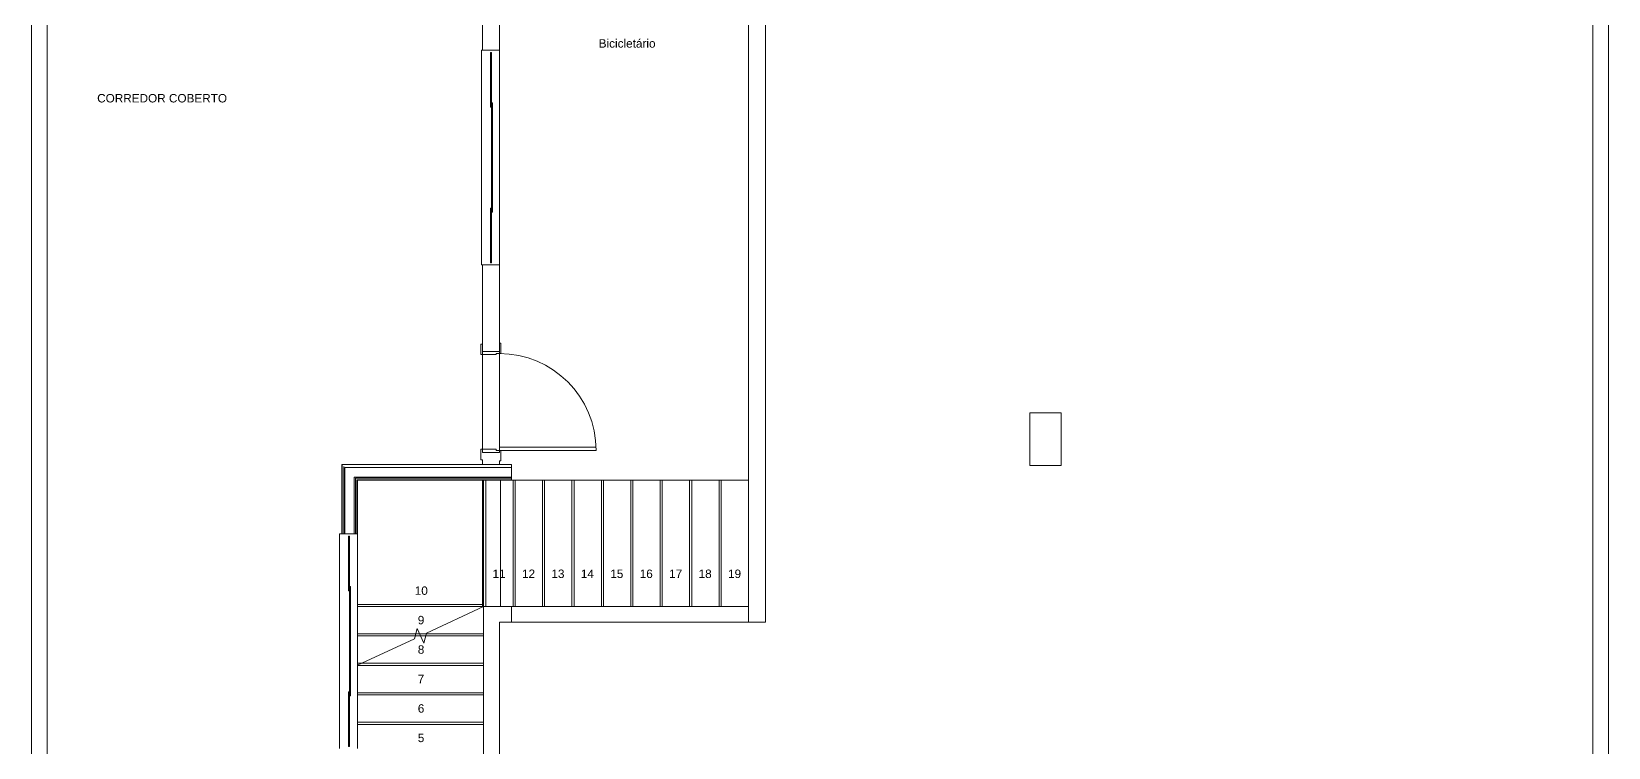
# Model space of a CAD drawing. Header units: millimetres. Extents: x 565.4 to 596.6, y 239.2 to 280.8.
# Drawn here: x 565.43 to 580.43, y 255.07 to 261.87 of the extents above; entities that cross this region are included whole.
import ezdxf

# ---------------------------------------------------------------- set-up
doc = ezdxf.new("R2010")
doc.units = ezdxf.units.MM
doc.header["$LTSCALE"] = 75
doc.linetypes.add('HIDDEN', pattern=[0.375, 0.25, -0.125])
for name, color, linetype, lineweight in [('A Arquitetura LRZ', 252, 'Continuous', 9), ('A Cumbuca LRZ', 254, 'HIDDEN', 9), ('A Esquadrias LRZ', 252, 'Continuous', 9)]:
    doc.layers.add(name, color=color, linetype=linetype, lineweight=lineweight)
doc.styles.add('R80', font='arial.ttf')

msp = doc.modelspace()

# ---------------------------------------------------------------- linework, layer by layer
at = {"layer": 'A Arquitetura LRZ'}
for p, q in [((565.435, 280.81), (565.435, 240.81)), ((580.435, 240.83), (580.435, 280.81)), ((565.585, 259.52), (565.585, 264.98)), ((580.285, 240.81), (580.285, 263.51)), ((569.725, 261.697), (569.725, 262.405)), ((569.885, 261.697), (569.885, 262.295)), ((572.255, 261.966), (572.255, 256.26)), ((572.415, 256.26), (572.415, 261.966)), ((569.725, 258.834), (569.725, 259.657)), ((569.885, 258.834), (569.885, 259.67)), ((565.585, 254.06), (565.585, 259.52)), ((569.725, 258.834), (569.885, 258.834)), ((574.93, 258.25), (574.93, 257.75)), ((575.23, 258.25), (574.93, 258.25)), ((575.23, 257.75), (575.23, 258.25)), ((569.885, 257.874), (569.725, 257.874)), ((568.385, 257.76), (568.385, 257.1)), ((569.735, 257.76), (568.385, 257.76)), ((569.885, 257.76), (568.385, 257.759)), ((568.386, 257.76), (568.386, 257.1)), ((568.39, 257.76), (568.39, 257.1)), ((568.405, 257.74), (568.405, 257.1)), ((568.415, 257.73), (568.415, 257.1)), ((569.885, 257.73), (568.415, 257.73)), ((569.725, 257.76), (569.725, 257.804)), ((569.735, 257.759), (569.735, 257.76)), ((569.885, 257.76), (569.885, 257.794)), ((570.001, 257.76), (569.885, 257.76)), ((569.885, 257.759), (570.001, 257.759)), ((569.885, 257.73), (570.001, 257.73)), ((570.001, 257.61), (570.001, 257.76)), ((574.93, 257.751), (575.229, 257.751)), ((575.225, 257.75), (575.225, 257.751)), ((568.505, 257.1), (568.505, 257.64)), ((569.885, 257.64), (568.505, 257.64)), ((568.515, 257.1), (568.515, 257.63)), ((569.885, 257.63), (568.515, 257.63)), ((568.53, 257.1), (568.53, 257.615)), ((569.885, 257.615), (568.53, 257.615)), ((568.534, 257.1), (568.534, 257.615)), ((569.736, 257.611), (568.534, 257.611)), ((568.535, 257.611), (568.535, 257.61)), ((568.535, 257.61), (568.535, 257.1)), ((569.735, 257.61), (568.535, 257.61)), ((568.535, 257.1), (568.535, 257.61)), ((568.535, 257.61), (569.735, 257.61)), ((569.725, 256.406), (569.725, 257.61)), ((569.735, 257.61), (569.735, 256.41)), ((569.735, 257.61), (572.255, 257.61)), ((569.735, 257.61), (569.735, 251.99)), ((569.755, 257.61), (569.755, 256.41)), ((569.885, 257.64), (570.001, 257.64)), ((569.885, 257.63), (570.001, 257.63)), ((569.885, 257.615), (570.001, 257.615)), ((569.885, 257.611), (570.001, 257.611)), ((569.885, 257.61), (570.001, 257.61)), ((569.895, 257.61), (569.895, 256.41)), ((570.015, 257.61), (570.015, 256.41)), ((570.035, 257.61), (570.035, 256.41)), ((570.295, 257.61), (570.295, 256.41)), ((570.315, 257.61), (570.315, 256.41)), ((570.575, 257.61), (570.575, 256.41)), ((570.595, 257.61), (570.595, 256.41)), ((570.855, 257.61), (570.855, 256.41)), ((570.875, 257.61), (570.875, 256.41)), ((571.135, 257.61), (571.135, 256.41)), ((571.155, 257.61), (571.155, 256.41)), ((571.415, 257.61), (571.415, 256.41)), ((571.435, 257.61), (571.435, 256.41)), ((571.695, 257.61), (571.695, 256.41)), ((571.715, 257.61), (571.715, 256.41)), ((571.975, 257.61), (571.975, 256.41)), ((571.995, 257.61), (571.995, 256.41)), ((572.255, 257.61), (572.255, 256.41)), ((568.535, 256.43), (569.735, 256.43)), ((568.535, 256.41), (569.735, 256.41)), ((569.735, 256.41), (569.191, 256.157)), ((569.735, 256.41), (572.255, 256.41)), ((569.735, 256.41), (569.735, 256.41)), ((570.001, 256.41), (569.885, 256.41)), ((570.001, 256.26), (570.001, 256.41)), ((569.102, 256.201), (569.078, 256.104)), ((569.168, 256.06), (569.102, 256.201)), ((569.885, 256.26), (570.001, 256.26)), ((569.885, 250.9), (569.885, 256.26)), ((572.415, 256.26), (570.001, 256.26)), ((568.535, 256.15), (569.089, 256.15)), ((568.535, 256.13), (569.085, 256.13)), ((569.078, 256.104), (568.535, 255.851)), ((569.085, 256.13), (569.135, 256.13)), ((569.089, 256.15), (569.126, 256.15)), ((569.126, 256.15), (569.19, 256.15)), ((569.135, 256.13), (569.185, 256.13)), ((569.191, 256.157), (569.168, 256.06)), ((569.185, 256.13), (569.735, 256.13)), ((569.19, 256.15), (569.735, 256.15)), ((568.535, 255.87), (568.577, 255.87)), ((568.535, 255.85), (569.735, 255.85)), ((568.577, 255.87), (569.735, 255.87)), ((568.535, 255.59), (569.735, 255.59)), ((568.535, 255.57), (569.735, 255.57)), ((568.535, 255.31), (569.735, 255.31)), ((568.535, 255.29), (569.735, 255.29))]:
    msp.add_line(p, q, dxfattribs=at)
at = {"layer": 'A Esquadrias LRZ'}
for p, q in [((569.885, 261.697), (569.715, 261.697)), ((569.715, 261.697), (569.715, 259.657)), ((569.8, 261.677), (569.81, 261.677)), ((569.8, 261.157), (569.8, 261.677)), ((569.81, 261.677), (569.81, 261.157)), ((569.885, 259.657), (569.885, 261.697)), ((569.81, 261.157), (569.8, 261.157)), ((569.81, 261.197), (569.82, 261.197)), ((569.81, 260.677), (569.81, 261.197)), ((569.82, 261.197), (569.82, 260.677)), ((569.82, 260.677), (569.81, 260.677)), ((569.81, 260.677), (569.82, 260.677)), ((569.81, 260.157), (569.81, 260.677)), ((569.82, 260.677), (569.82, 260.157)), ((569.8, 260.197), (569.81, 260.197)), ((569.8, 259.677), (569.8, 260.197)), ((569.81, 260.197), (569.81, 259.677)), ((569.82, 260.157), (569.81, 260.157)), ((569.715, 259.657), (569.885, 259.657)), ((569.81, 259.677), (569.8, 259.677)), ((569.71, 258.904), (569.725, 258.904)), ((569.71, 258.804), (569.71, 258.904)), ((569.885, 258.914), (569.9, 258.914)), ((569.9, 258.914), (569.9, 258.814)), ((569.725, 258.804), (569.71, 258.804)), ((569.725, 258.804), (569.725, 258.834)), ((569.725, 258.834), (569.725, 258.804)), ((569.725, 258.804), (569.855, 258.804)), ((569.725, 258.804), (569.725, 257.904)), ((569.855, 258.814), (569.885, 258.814)), ((569.855, 258.804), (569.855, 258.814)), ((569.885, 258.834), (569.885, 258.814)), ((569.885, 258.814), (569.885, 258.834)), ((569.885, 258.814), (569.885, 257.894)), ((569.9, 258.814), (569.885, 258.814)), ((569.71, 257.904), (569.725, 257.904)), ((569.71, 257.804), (569.71, 257.904)), ((569.855, 257.904), (569.725, 257.904)), ((569.725, 257.874), (569.725, 257.904)), ((569.725, 257.904), (569.725, 257.874)), ((569.855, 257.894), (569.855, 257.904)), ((569.885, 257.894), (569.855, 257.894)), ((569.885, 257.924), (570.805, 257.924)), ((569.885, 257.894), (569.885, 257.924)), ((570.805, 257.894), (569.885, 257.894)), ((569.885, 257.894), (569.885, 257.874)), ((569.885, 257.874), (569.885, 257.894)), ((569.9, 257.894), (569.9, 257.794)), ((569.725, 257.804), (569.71, 257.804)), ((569.9, 257.794), (569.885, 257.794)), ((568.365, 257.1), (568.365, 255.06)), ((568.535, 257.1), (568.365, 257.1)), ((568.535, 255.06), (568.535, 257.1)), ((568.45, 256.56), (568.45, 257.08)), ((568.45, 257.08), (568.46, 257.08)), ((568.46, 257.08), (568.46, 256.56)), ((568.46, 256.56), (568.45, 256.56)), ((568.46, 256.08), (568.46, 256.6)), ((568.46, 256.6), (568.47, 256.6)), ((568.47, 256.6), (568.47, 256.08)), ((568.46, 255.56), (568.46, 256.08)), ((568.46, 256.08), (568.47, 256.08)), ((568.47, 256.08), (568.46, 256.08)), ((568.47, 256.08), (568.47, 255.56)), ((568.45, 255.6), (568.46, 255.6)), ((568.45, 255.08), (568.45, 255.6)), ((568.46, 255.6), (568.46, 255.08)), ((568.47, 255.56), (568.46, 255.56)), ((568.46, 255.08), (568.45, 255.08))]:
    msp.add_line(p, q, dxfattribs=at)
msp.add_arc((569.885, 257.894), 0.92, 0, 90, dxfattribs=at)

# ---------------------------------------------------------------- texts
at = {"layer": 'A Cumbuca LRZ', "style": 'R80'}
for s, p in [('Bicicletário', (570.83, 261.722)), ('CORREDOR COBERTO', (566.059, 261.201)), ('11', (569.82, 256.681)), ('12', (570.1, 256.681)), ('13', (570.38, 256.681)), ('14', (570.66, 256.681)), ('15', (570.94, 256.681)), ('16', (571.22, 256.681)), ('17', (571.5, 256.681)), ('18', (571.78, 256.681)), ('19', (572.06, 256.681)), ('10', (569.08, 256.521)), ('9', (569.109, 256.241)), ('8', (569.109, 255.961)), ('7', (569.108, 255.681)), ('6', (569.109, 255.401)), ('5', (569.109, 255.121))]:
    msp.add_text(s, height=0.08, dxfattribs=at).set_placement(p)

doc.saveas('drawing.dxf')
